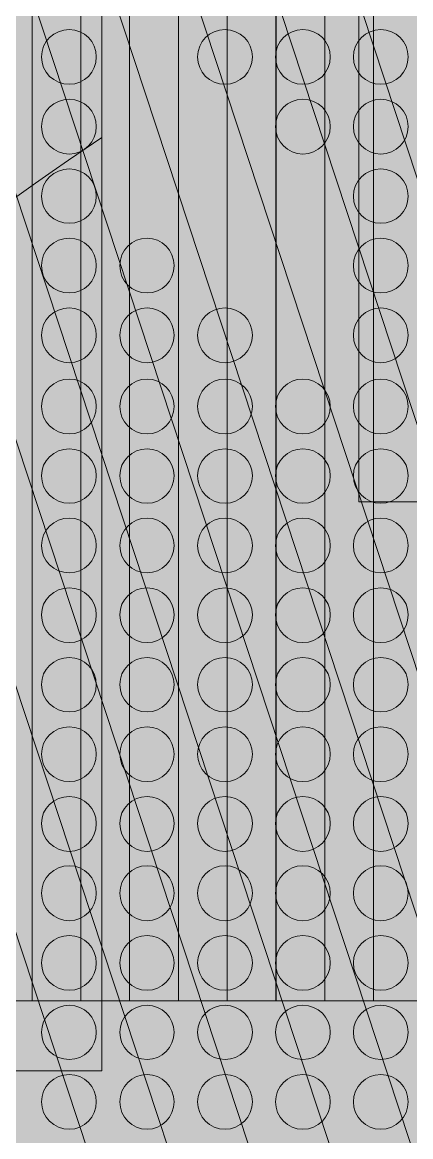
# Model space of a CAD drawing. Header units: inches. Extents: x 243 to 900, y -519 to -86.
# Drawn here: x 617.15 to 629.49, y -314.69 to -279.32 of the extents above; entities that cross this region are included whole.
import ezdxf

# ---------------------------------------------------------------- set-up
doc = ezdxf.new("R2010")
doc.units = ezdxf.units.IN
doc.header["$MEASUREMENT"] = 0
doc.layers.add('Layer 1', color=7, linetype='Continuous')

# ---------------------------------------------------------------- blocks, each defined once
blk = doc.blocks.new('block 3')
at = {"layer": 'Layer 1', "lineweight": 0}
blk.add_open_spline([(898.138, -484.267), (898.138, -494.991), (889.368, -503.763), (878.645, -503.763), (878.645, -503.763), (266.12, -503.763), (266.12, -503.763), (255.397, -503.763), (246.624, -494.991), (246.624, -484.267), (246.624, -484.267), (246.624, -108.507), (246.624, -108.507), (246.624, -97.783), (255.397, -89.011), (266.12, -89.011), (266.12, -89.011), (878.645, -89.011), (878.645, -89.011), (889.368, -89.011), (898.138, -97.783), (898.138, -108.507), (898.138, -108.507), (898.138, -484.267), (898.138, -484.267)], degree=3, knots=[0, 0, 0, 0, 1, 1, 1, 2, 2, 2, 3, 3, 3, 4, 4, 4, 5, 5, 5, 6, 6, 6, 7, 7, 7, 8, 8, 8, 8], dxfattribs=at)
blk = doc.blocks.new('block 2')
at = {"layer": 'Layer 1'}
blk.add_blockref('block 3', (0, 0), dxfattribs=at)
blk = doc.blocks.new('block 212')
at = {"layer": 'Layer 1', "lineweight": 0}
for points in [[(619.502, -280.421), (619.502, -280.91), (619.122, -281.29), (618.646, -281.29), (618.157, -281.29), (617.763, -280.91), (617.763, -280.421), (617.763, -279.948), (618.157, -279.552), (618.646, -279.552), (619.122, -279.552), (619.502, -279.948), (619.502, -280.421)], [(624.462, -280.421), (624.462, -280.91), (624.066, -281.29), (623.59, -281.29), (623.103, -281.29), (622.722, -280.91), (622.722, -280.421), (622.722, -279.948), (623.103, -279.552), (623.59, -279.552), (624.066, -279.552), (624.462, -279.948), (624.462, -280.421)], [(626.932, -280.421), (626.932, -280.91), (626.551, -281.29), (626.062, -281.29), (625.573, -281.29), (625.192, -280.91), (625.192, -280.421), (625.192, -279.948), (625.573, -279.552), (626.062, -279.552), (626.551, -279.552), (626.932, -279.948), (626.932, -280.421)], [(629.406, -280.421), (629.406, -280.91), (629.02, -281.29), (628.536, -281.29), (628.06, -281.29), (627.667, -280.91), (627.667, -280.421), (627.667, -279.948), (628.06, -279.552), (628.536, -279.552), (629.02, -279.552), (629.406, -279.948), (629.406, -280.421)]]:
    blk.add_open_spline(points, degree=3, knots=[0, 0, 0, 0, 1, 1, 1, 2, 2, 2, 3, 3, 3, 4, 4, 4, 4], dxfattribs=at)
blk = doc.blocks.new('block 213')
at = {"layer": 'Layer 1', "lineweight": 0}
for points in [[(619.502, -282.635), (619.502, -283.107), (619.122, -283.505), (618.646, -283.505), (618.157, -283.505), (617.763, -283.107), (617.763, -282.635), (617.763, -282.146), (618.157, -281.765), (618.646, -281.765), (619.122, -281.765), (619.502, -282.146), (619.502, -282.635)], [(626.932, -282.635), (626.932, -283.107), (626.551, -283.505), (626.062, -283.505), (625.573, -283.505), (625.192, -283.107), (625.192, -282.635), (625.192, -282.146), (625.573, -281.765), (626.062, -281.765), (626.551, -281.765), (626.932, -282.146), (626.932, -282.635)], [(629.406, -282.635), (629.406, -283.107), (629.02, -283.505), (628.536, -283.505), (628.06, -283.505), (627.667, -283.107), (627.667, -282.635), (627.667, -282.146), (628.06, -281.765), (628.536, -281.765), (629.02, -281.765), (629.406, -282.146), (629.406, -282.635)]]:
    blk.add_open_spline(points, degree=3, knots=[0, 0, 0, 0, 1, 1, 1, 2, 2, 2, 3, 3, 3, 4, 4, 4, 4], dxfattribs=at)
blk = doc.blocks.new('block 214')
at = {"layer": 'Layer 1', "lineweight": 0}
for points in [[(619.502, -284.846), (619.502, -285.32), (619.122, -285.702), (618.646, -285.702), (618.157, -285.702), (617.763, -285.32), (617.763, -284.846), (617.763, -284.359), (618.157, -283.977), (618.646, -283.977), (619.122, -283.977), (619.502, -284.359), (619.502, -284.846)], [(629.406, -284.846), (629.406, -285.32), (629.02, -285.702), (628.536, -285.702), (628.06, -285.702), (627.667, -285.32), (627.667, -284.846), (627.667, -284.359), (628.06, -283.977), (628.536, -283.977), (629.02, -283.977), (629.406, -284.359), (629.406, -284.846)]]:
    blk.add_open_spline(points, degree=3, knots=[0, 0, 0, 0, 1, 1, 1, 2, 2, 2, 3, 3, 3, 4, 4, 4, 4], dxfattribs=at)
blk = doc.blocks.new('block 215')
at = {"layer": 'Layer 1', "lineweight": 0}
for points in [[(619.502, -287.045), (619.502, -287.533), (619.122, -287.913), (618.646, -287.913), (618.157, -287.913), (617.763, -287.533), (617.763, -287.045), (617.763, -286.556), (618.157, -286.174), (618.646, -286.174), (619.122, -286.174), (619.502, -286.556), (619.502, -287.045)], [(621.974, -287.045), (621.974, -287.533), (621.588, -287.913), (621.118, -287.913), (620.631, -287.913), (620.25, -287.533), (620.25, -287.045), (620.25, -286.556), (620.631, -286.174), (621.118, -286.174), (621.588, -286.174), (621.974, -286.556), (621.974, -287.045)], [(629.406, -287.045), (629.406, -287.533), (629.02, -287.913), (628.536, -287.913), (628.06, -287.913), (627.667, -287.533), (627.667, -287.045), (627.667, -286.556), (628.06, -286.174), (628.536, -286.174), (629.02, -286.174), (629.406, -286.556), (629.406, -287.045)]]:
    blk.add_open_spline(points, degree=3, knots=[0, 0, 0, 0, 1, 1, 1, 2, 2, 2, 3, 3, 3, 4, 4, 4, 4], dxfattribs=at)
blk = doc.blocks.new('block 216')
at = {"layer": 'Layer 1', "lineweight": 0}
for points in [[(619.502, -289.256), (619.502, -289.728), (619.122, -290.128), (618.646, -290.128), (618.157, -290.128), (617.763, -289.728), (617.763, -289.256), (617.763, -288.769), (618.157, -288.387), (618.646, -288.387), (619.122, -288.387), (619.502, -288.769), (619.502, -289.256)], [(621.974, -289.256), (621.974, -289.728), (621.588, -290.128), (621.118, -290.128), (620.631, -290.128), (620.25, -289.728), (620.25, -289.256), (620.25, -288.769), (620.631, -288.387), (621.118, -288.387), (621.588, -288.387), (621.974, -288.769), (621.974, -289.256)], [(624.462, -289.256), (624.462, -289.728), (624.066, -290.128), (623.59, -290.128), (623.103, -290.128), (622.722, -289.728), (622.722, -289.256), (622.722, -288.769), (623.103, -288.387), (623.59, -288.387), (624.066, -288.387), (624.462, -288.769), (624.462, -289.256)], [(629.406, -289.256), (629.406, -289.728), (629.02, -290.128), (628.536, -290.128), (628.06, -290.128), (627.667, -289.728), (627.667, -289.256), (627.667, -288.769), (628.06, -288.387), (628.536, -288.387), (629.02, -288.387), (629.406, -288.769), (629.406, -289.256)]]:
    blk.add_open_spline(points, degree=3, knots=[0, 0, 0, 0, 1, 1, 1, 2, 2, 2, 3, 3, 3, 4, 4, 4, 4], dxfattribs=at)
blk = doc.blocks.new('block 150')
at = {"layer": 'Layer 1'}
for name in ['block 212', 'block 213', 'block 214', 'block 215', 'block 216']:
    blk.add_blockref(name, (0, 0), dxfattribs=at)
blk = doc.blocks.new('block 218')
at = {"layer": 'Layer 1', "lineweight": 0}
for points in [[(619.502, -291.516), (619.502, -291.988), (619.122, -292.385), (618.646, -292.385), (618.157, -292.385), (617.763, -291.988), (617.763, -291.516), (617.763, -291.026), (618.157, -290.646), (618.646, -290.646), (619.122, -290.646), (619.502, -291.026), (619.502, -291.516)], [(621.974, -291.516), (621.974, -291.988), (621.588, -292.385), (621.118, -292.385), (620.631, -292.385), (620.25, -291.988), (620.25, -291.516), (620.25, -291.026), (620.631, -290.646), (621.118, -290.646), (621.588, -290.646), (621.974, -291.026), (621.974, -291.516)], [(624.462, -291.516), (624.462, -291.988), (624.066, -292.385), (623.59, -292.385), (623.103, -292.385), (622.722, -291.988), (622.722, -291.516), (622.722, -291.026), (623.103, -290.646), (623.59, -290.646), (624.066, -290.646), (624.462, -291.026), (624.462, -291.516)], [(626.932, -291.516), (626.932, -291.988), (626.551, -292.385), (626.062, -292.385), (625.573, -292.385), (625.192, -291.988), (625.192, -291.516), (625.192, -291.026), (625.573, -290.646), (626.062, -290.646), (626.551, -290.646), (626.932, -291.026), (626.932, -291.516)], [(629.406, -291.516), (629.406, -291.988), (629.02, -292.385), (628.536, -292.385), (628.06, -292.385), (627.667, -291.988), (627.667, -291.516), (627.667, -291.026), (628.06, -290.646), (628.536, -290.646), (629.02, -290.646), (629.406, -291.026), (629.406, -291.516)]]:
    blk.add_open_spline(points, degree=3, knots=[0, 0, 0, 0, 1, 1, 1, 2, 2, 2, 3, 3, 3, 4, 4, 4, 4], dxfattribs=at)
blk = doc.blocks.new('block 219')
at = {"layer": 'Layer 1', "lineweight": 0}
for points in [[(619.502, -293.711), (619.502, -294.199), (619.122, -294.584), (618.646, -294.584), (618.157, -294.584), (617.763, -294.199), (617.763, -293.711), (617.763, -293.241), (618.157, -292.857), (618.646, -292.857), (619.122, -292.857), (619.502, -293.241), (619.502, -293.711)], [(621.974, -293.711), (621.974, -294.199), (621.588, -294.584), (621.118, -294.584), (620.631, -294.584), (620.25, -294.199), (620.25, -293.711), (620.25, -293.241), (620.631, -292.857), (621.118, -292.857), (621.588, -292.857), (621.974, -293.241), (621.974, -293.711)], [(624.462, -293.711), (624.462, -294.199), (624.066, -294.584), (623.59, -294.584), (623.103, -294.584), (622.722, -294.199), (622.722, -293.711), (622.722, -293.241), (623.103, -292.857), (623.59, -292.857), (624.066, -292.857), (624.462, -293.241), (624.462, -293.711)], [(626.932, -293.711), (626.932, -294.199), (626.551, -294.584), (626.062, -294.584), (625.573, -294.584), (625.192, -294.199), (625.192, -293.711), (625.192, -293.241), (625.573, -292.857), (626.062, -292.857), (626.551, -292.857), (626.932, -293.241), (626.932, -293.711)], [(629.406, -293.711), (629.406, -294.199), (629.02, -294.584), (628.536, -294.584), (628.06, -294.584), (627.667, -294.199), (627.667, -293.711), (627.667, -293.241), (628.06, -292.857), (628.536, -292.857), (629.02, -292.857), (629.406, -293.241), (629.406, -293.711)]]:
    blk.add_open_spline(points, degree=3, knots=[0, 0, 0, 0, 1, 1, 1, 2, 2, 2, 3, 3, 3, 4, 4, 4, 4], dxfattribs=at)
blk = doc.blocks.new('block 220')
at = {"layer": 'Layer 1', "lineweight": 0}
for points in [[(619.502, -295.926), (619.502, -296.412), (619.122, -296.794), (618.646, -296.794), (618.157, -296.794), (617.763, -296.412), (617.763, -295.926), (617.763, -295.452), (618.157, -295.054), (618.646, -295.054), (619.122, -295.054), (619.502, -295.452), (619.502, -295.926)], [(621.974, -295.926), (621.974, -296.412), (621.588, -296.794), (621.118, -296.794), (620.631, -296.794), (620.25, -296.412), (620.25, -295.926), (620.25, -295.452), (620.631, -295.054), (621.118, -295.054), (621.588, -295.054), (621.974, -295.452), (621.974, -295.926)], [(624.462, -295.926), (624.462, -296.412), (624.066, -296.794), (623.59, -296.794), (623.103, -296.794), (622.722, -296.412), (622.722, -295.926), (622.722, -295.452), (623.103, -295.054), (623.59, -295.054), (624.066, -295.054), (624.462, -295.452), (624.462, -295.926)], [(626.932, -295.926), (626.932, -296.412), (626.551, -296.794), (626.062, -296.794), (625.573, -296.794), (625.192, -296.412), (625.192, -295.926), (625.192, -295.452), (625.573, -295.054), (626.062, -295.054), (626.551, -295.054), (626.932, -295.452), (626.932, -295.926)], [(629.406, -295.926), (629.406, -296.412), (629.02, -296.794), (628.536, -296.794), (628.06, -296.794), (627.667, -296.412), (627.667, -295.926), (627.667, -295.452), (628.06, -295.054), (628.536, -295.054), (629.02, -295.054), (629.406, -295.452), (629.406, -295.926)]]:
    blk.add_open_spline(points, degree=3, knots=[0, 0, 0, 0, 1, 1, 1, 2, 2, 2, 3, 3, 3, 4, 4, 4, 4], dxfattribs=at)
blk = doc.blocks.new('block 221')
at = {"layer": 'Layer 1', "lineweight": 0}
for points in [[(619.502, -298.123), (619.502, -298.612), (619.122, -299.008), (618.646, -299.008), (618.157, -299.008), (617.763, -298.612), (617.763, -298.123), (617.763, -297.649), (618.157, -297.27), (618.646, -297.27), (619.122, -297.27), (619.502, -297.649), (619.502, -298.123)], [(621.974, -298.123), (621.974, -298.612), (621.588, -299.008), (621.118, -299.008), (620.631, -299.008), (620.25, -298.612), (620.25, -298.123), (620.25, -297.649), (620.631, -297.27), (621.118, -297.27), (621.588, -297.27), (621.974, -297.649), (621.974, -298.123)], [(624.462, -298.123), (624.462, -298.612), (624.066, -299.008), (623.59, -299.008), (623.103, -299.008), (622.722, -298.612), (622.722, -298.123), (622.722, -297.649), (623.103, -297.27), (623.59, -297.27), (624.066, -297.27), (624.462, -297.649), (624.462, -298.123)], [(626.932, -298.123), (626.932, -298.612), (626.551, -299.008), (626.062, -299.008), (625.573, -299.008), (625.192, -298.612), (625.192, -298.123), (625.192, -297.649), (625.573, -297.27), (626.062, -297.27), (626.551, -297.27), (626.932, -297.649), (626.932, -298.123)], [(629.406, -298.123), (629.406, -298.612), (629.02, -299.008), (628.536, -299.008), (628.06, -299.008), (627.667, -298.612), (627.667, -298.123), (627.667, -297.649), (628.06, -297.27), (628.536, -297.27), (629.02, -297.27), (629.406, -297.649), (629.406, -298.123)]]:
    blk.add_open_spline(points, degree=3, knots=[0, 0, 0, 0, 1, 1, 1, 2, 2, 2, 3, 3, 3, 4, 4, 4, 4], dxfattribs=at)
blk = doc.blocks.new('block 222')
at = {"layer": 'Layer 1', "lineweight": 0}
for points in [[(619.502, -300.334), (619.502, -300.823), (619.122, -301.205), (618.646, -301.205), (618.157, -301.205), (617.763, -300.823), (617.763, -300.334), (617.763, -299.861), (618.157, -299.48), (618.646, -299.48), (619.122, -299.48), (619.502, -299.861), (619.502, -300.334)], [(621.974, -300.334), (621.974, -300.823), (621.588, -301.205), (621.118, -301.205), (620.631, -301.205), (620.25, -300.823), (620.25, -300.334), (620.25, -299.861), (620.631, -299.48), (621.118, -299.48), (621.588, -299.48), (621.974, -299.861), (621.974, -300.334)], [(624.462, -300.334), (624.462, -300.823), (624.066, -301.205), (623.59, -301.205), (623.103, -301.205), (622.722, -300.823), (622.722, -300.334), (622.722, -299.861), (623.103, -299.48), (623.59, -299.48), (624.066, -299.48), (624.462, -299.861), (624.462, -300.334)], [(626.932, -300.334), (626.932, -300.823), (626.551, -301.205), (626.062, -301.205), (625.573, -301.205), (625.192, -300.823), (625.192, -300.334), (625.192, -299.861), (625.573, -299.48), (626.062, -299.48), (626.551, -299.48), (626.932, -299.861), (626.932, -300.334)], [(629.406, -300.334), (629.406, -300.823), (629.02, -301.205), (628.536, -301.205), (628.06, -301.205), (627.667, -300.823), (627.667, -300.334), (627.667, -299.861), (628.06, -299.48), (628.536, -299.48), (629.02, -299.48), (629.406, -299.861), (629.406, -300.334)]]:
    blk.add_open_spline(points, degree=3, knots=[0, 0, 0, 0, 1, 1, 1, 2, 2, 2, 3, 3, 3, 4, 4, 4, 4], dxfattribs=at)
blk = doc.blocks.new('block 223')
at = {"layer": 'Layer 1', "lineweight": 0}
for points in [[(619.502, -302.548), (619.502, -303.02), (619.122, -303.417), (618.646, -303.417), (618.157, -303.417), (617.763, -303.02), (617.763, -302.548), (617.763, -302.073), (618.157, -301.679), (618.646, -301.679), (619.122, -301.679), (619.502, -302.073), (619.502, -302.548)], [(621.974, -302.548), (621.974, -303.02), (621.588, -303.417), (621.118, -303.417), (620.631, -303.417), (620.25, -303.02), (620.25, -302.548), (620.25, -302.073), (620.631, -301.679), (621.118, -301.679), (621.588, -301.679), (621.974, -302.073), (621.974, -302.548)], [(624.462, -302.548), (624.462, -303.02), (624.066, -303.417), (623.59, -303.417), (623.103, -303.417), (622.722, -303.02), (622.722, -302.548), (622.722, -302.073), (623.103, -301.679), (623.59, -301.679), (624.066, -301.679), (624.462, -302.073), (624.462, -302.548)], [(626.932, -302.548), (626.932, -303.02), (626.551, -303.417), (626.062, -303.417), (625.573, -303.417), (625.192, -303.02), (625.192, -302.548), (625.192, -302.073), (625.573, -301.679), (626.062, -301.679), (626.551, -301.679), (626.932, -302.073), (626.932, -302.548)], [(629.406, -302.548), (629.406, -303.02), (629.02, -303.417), (628.536, -303.417), (628.06, -303.417), (627.667, -303.02), (627.667, -302.548), (627.667, -302.073), (628.06, -301.679), (628.536, -301.679), (629.02, -301.679), (629.406, -302.073), (629.406, -302.548)]]:
    blk.add_open_spline(points, degree=3, knots=[0, 0, 0, 0, 1, 1, 1, 2, 2, 2, 3, 3, 3, 4, 4, 4, 4], dxfattribs=at)
blk = doc.blocks.new('block 224')
at = {"layer": 'Layer 1', "lineweight": 0}
for points in [[(619.502, -304.744), (619.502, -305.233), (619.122, -305.63), (618.646, -305.63), (618.157, -305.63), (617.763, -305.233), (617.763, -304.744), (617.763, -304.271), (618.157, -303.89), (618.646, -303.89), (619.122, -303.89), (619.502, -304.271), (619.502, -304.744)], [(621.974, -304.744), (621.974, -305.233), (621.588, -305.63), (621.118, -305.63), (620.631, -305.63), (620.25, -305.233), (620.25, -304.744), (620.25, -304.271), (620.631, -303.89), (621.118, -303.89), (621.588, -303.89), (621.974, -304.271), (621.974, -304.744)], [(624.462, -304.744), (624.462, -305.233), (624.066, -305.63), (623.59, -305.63), (623.103, -305.63), (622.722, -305.233), (622.722, -304.744), (622.722, -304.271), (623.103, -303.89), (623.59, -303.89), (624.066, -303.89), (624.462, -304.271), (624.462, -304.744)], [(626.932, -304.744), (626.932, -305.233), (626.551, -305.63), (626.062, -305.63), (625.573, -305.63), (625.192, -305.233), (625.192, -304.744), (625.192, -304.271), (625.573, -303.89), (626.062, -303.89), (626.551, -303.89), (626.932, -304.271), (626.932, -304.744)], [(629.406, -304.744), (629.406, -305.233), (629.02, -305.63), (628.536, -305.63), (628.06, -305.63), (627.667, -305.233), (627.667, -304.744), (627.667, -304.271), (628.06, -303.89), (628.536, -303.89), (629.02, -303.89), (629.406, -304.271), (629.406, -304.744)]]:
    blk.add_open_spline(points, degree=3, knots=[0, 0, 0, 0, 1, 1, 1, 2, 2, 2, 3, 3, 3, 4, 4, 4, 4], dxfattribs=at)
blk = doc.blocks.new('block 225')
at = {"layer": 'Layer 1', "lineweight": 0}
for points in [[(619.502, -306.956), (619.502, -307.43), (619.122, -307.83), (618.646, -307.83), (618.157, -307.83), (617.763, -307.43), (617.763, -306.956), (617.763, -306.484), (618.157, -306.087), (618.646, -306.087), (619.122, -306.087), (619.502, -306.484), (619.502, -306.956)], [(621.974, -306.956), (621.974, -307.43), (621.588, -307.83), (621.118, -307.83), (620.631, -307.83), (620.25, -307.43), (620.25, -306.956), (620.25, -306.484), (620.631, -306.087), (621.118, -306.087), (621.588, -306.087), (621.974, -306.484), (621.974, -306.956)], [(624.462, -306.956), (624.462, -307.43), (624.066, -307.83), (623.59, -307.83), (623.103, -307.83), (622.722, -307.43), (622.722, -306.956), (622.722, -306.484), (623.103, -306.087), (623.59, -306.087), (624.066, -306.087), (624.462, -306.484), (624.462, -306.956)], [(626.932, -306.956), (626.932, -307.43), (626.551, -307.83), (626.062, -307.83), (625.573, -307.83), (625.192, -307.43), (625.192, -306.956), (625.192, -306.484), (625.573, -306.087), (626.062, -306.087), (626.551, -306.087), (626.932, -306.484), (626.932, -306.956)], [(629.406, -306.956), (629.406, -307.43), (629.02, -307.83), (628.536, -307.83), (628.06, -307.83), (627.667, -307.43), (627.667, -306.956), (627.667, -306.484), (628.06, -306.087), (628.536, -306.087), (629.02, -306.087), (629.406, -306.484), (629.406, -306.956)]]:
    blk.add_open_spline(points, degree=3, knots=[0, 0, 0, 0, 1, 1, 1, 2, 2, 2, 3, 3, 3, 4, 4, 4, 4], dxfattribs=at)
blk = doc.blocks.new('block 226')
at = {"layer": 'Layer 1', "lineweight": 0}
for points in [[(619.502, -309.173), (619.502, -309.643), (619.122, -310.04), (618.646, -310.04), (618.157, -310.04), (617.763, -309.643), (617.763, -309.173), (617.763, -308.695), (618.157, -308.299), (618.646, -308.299), (619.122, -308.299), (619.502, -308.695), (619.502, -309.173)], [(621.974, -309.173), (621.974, -309.643), (621.588, -310.04), (621.118, -310.04), (620.631, -310.04), (620.25, -309.643), (620.25, -309.173), (620.25, -308.695), (620.631, -308.299), (621.118, -308.299), (621.588, -308.299), (621.974, -308.695), (621.974, -309.173)], [(624.462, -309.173), (624.462, -309.643), (624.066, -310.04), (623.59, -310.04), (623.103, -310.04), (622.722, -309.643), (622.722, -309.173), (622.722, -308.695), (623.103, -308.299), (623.59, -308.299), (624.066, -308.299), (624.462, -308.695), (624.462, -309.173)], [(626.932, -309.173), (626.932, -309.643), (626.551, -310.04), (626.062, -310.04), (625.573, -310.04), (625.192, -309.643), (625.192, -309.173), (625.192, -308.695), (625.573, -308.299), (626.062, -308.299), (626.551, -308.299), (626.932, -308.695), (626.932, -309.173)], [(629.406, -309.173), (629.406, -309.643), (629.02, -310.04), (628.536, -310.04), (628.06, -310.04), (627.667, -309.643), (627.667, -309.173), (627.667, -308.695), (628.06, -308.299), (628.536, -308.299), (629.02, -308.299), (629.406, -308.695), (629.406, -309.173)]]:
    blk.add_open_spline(points, degree=3, knots=[0, 0, 0, 0, 1, 1, 1, 2, 2, 2, 3, 3, 3, 4, 4, 4, 4], dxfattribs=at)
blk = doc.blocks.new('block 227')
at = {"layer": 'Layer 1', "lineweight": 0}
for points in [[(619.502, -311.368), (619.502, -311.856), (619.122, -312.235), (618.646, -312.235), (618.157, -312.235), (617.763, -311.856), (617.763, -311.368), (617.763, -310.894), (618.157, -310.514), (618.646, -310.514), (619.122, -310.514), (619.502, -310.894), (619.502, -311.368)], [(621.974, -311.368), (621.974, -311.856), (621.588, -312.235), (621.118, -312.235), (620.631, -312.235), (620.25, -311.856), (620.25, -311.368), (620.25, -310.894), (620.631, -310.514), (621.118, -310.514), (621.588, -310.514), (621.974, -310.894), (621.974, -311.368)], [(624.462, -311.368), (624.462, -311.856), (624.066, -312.235), (623.59, -312.235), (623.103, -312.235), (622.722, -311.856), (622.722, -311.368), (622.722, -310.894), (623.103, -310.514), (623.59, -310.514), (624.066, -310.514), (624.462, -310.894), (624.462, -311.368)], [(626.932, -311.368), (626.932, -311.856), (626.551, -312.235), (626.062, -312.235), (625.573, -312.235), (625.192, -311.856), (625.192, -311.368), (625.192, -310.894), (625.573, -310.514), (626.062, -310.514), (626.551, -310.514), (626.932, -310.894), (626.932, -311.368)], [(629.406, -311.368), (629.406, -311.856), (629.02, -312.235), (628.536, -312.235), (628.06, -312.235), (627.667, -311.856), (627.667, -311.368), (627.667, -310.894), (628.06, -310.514), (628.536, -310.514), (629.02, -310.514), (629.406, -310.894), (629.406, -311.368)]]:
    blk.add_open_spline(points, degree=3, knots=[0, 0, 0, 0, 1, 1, 1, 2, 2, 2, 3, 3, 3, 4, 4, 4, 4], dxfattribs=at)
blk = doc.blocks.new('block 228')
at = {"layer": 'Layer 1', "lineweight": 0}
for points in [[(619.502, -313.579), (619.502, -314.052), (619.122, -314.448), (618.646, -314.448), (618.157, -314.448), (617.763, -314.052), (617.763, -313.579), (617.763, -313.105), (618.157, -312.71), (618.646, -312.71), (619.122, -312.71), (619.502, -313.105), (619.502, -313.579)], [(621.974, -313.579), (621.974, -314.052), (621.588, -314.448), (621.118, -314.448), (620.631, -314.448), (620.25, -314.052), (620.25, -313.579), (620.25, -313.105), (620.631, -312.71), (621.118, -312.71), (621.588, -312.71), (621.974, -313.105), (621.974, -313.579)], [(624.462, -313.579), (624.462, -314.052), (624.066, -314.448), (623.59, -314.448), (623.103, -314.448), (622.722, -314.052), (622.722, -313.579), (622.722, -313.105), (623.103, -312.71), (623.59, -312.71), (624.066, -312.71), (624.462, -313.105), (624.462, -313.579)], [(626.932, -313.579), (626.932, -314.052), (626.551, -314.448), (626.062, -314.448), (625.573, -314.448), (625.192, -314.052), (625.192, -313.579), (625.192, -313.105), (625.573, -312.71), (626.062, -312.71), (626.551, -312.71), (626.932, -313.105), (626.932, -313.579)], [(629.406, -313.579), (629.406, -314.052), (629.02, -314.448), (628.536, -314.448), (628.06, -314.448), (627.667, -314.052), (627.667, -313.579), (627.667, -313.105), (628.06, -312.71), (628.536, -312.71), (629.02, -312.71), (629.406, -313.105), (629.406, -313.579)]]:
    blk.add_open_spline(points, degree=3, knots=[0, 0, 0, 0, 1, 1, 1, 2, 2, 2, 3, 3, 3, 4, 4, 4, 4], dxfattribs=at)
blk = doc.blocks.new('block 217')
at = {"layer": 'Layer 1'}
for name in ['block 218', 'block 219', 'block 220', 'block 221', 'block 222', 'block 223', 'block 224', 'block 225', 'block 226', 'block 227', 'block 228']:
    blk.add_blockref(name, (0, 0), dxfattribs=at)
blk = doc.blocks.new('block 149')
at = {"layer": 'Layer 1'}
for name in ['block 150', 'block 217']:
    blk.add_blockref(name, (0, 0), dxfattribs=at)
blk = doc.blocks.new('block 4')
at = {"layer": 'Layer 1'}
blk.add_blockref('block 149', (0, 0), dxfattribs=at)
blk = doc.blocks.new('block 291')
at = {"layer": 'Layer 1', "true_color": 0x1075bb}
h = blk.add_hatch(color=152, dxfattribs=at)
h.dxf.hatch_style = 2
h.paths.add_polyline_path([(590.848, -205.731), (638.871, -351.157), (636.291, -351.157), (589.585, -209.714), (589.585, -205.731)])
at = {"layer": 'Layer 1', "true_color": 0x0e75bb}
h = blk.add_hatch(color=152, dxfattribs=at)
h.dxf.hatch_style = 2
h.paths.add_polyline_path([(593.429, -205.731), (641.452, -351.157), (638.871, -351.157), (590.848, -205.731)])
h = blk.add_hatch(color=152, dxfattribs=at)
h.dxf.hatch_style = 2
h.paths.add_polyline_path([(596.012, -205.731), (644.035, -351.157), (641.452, -351.157), (593.429, -205.731)])
at = {"layer": 'Layer 1', "true_color": 0x0b77bd}
h = blk.add_hatch(color=152, dxfattribs=at)
h.dxf.hatch_style = 2
h.paths.add_polyline_path([(598.592, -205.731), (646.615, -351.157), (644.035, -351.157), (596.012, -205.731)])
at = {"layer": 'Layer 1', "true_color": 0x1479be}
h = blk.add_hatch(color=152, dxfattribs=at)
h.dxf.hatch_style = 2
h.paths.add_polyline_path([(601.173, -205.731), (649.198, -351.157), (646.615, -351.157), (598.592, -205.731)])
at = {"layer": 'Layer 1', "true_color": 0x1279be}
h = blk.add_hatch(color=152, dxfattribs=at)
h.dxf.hatch_style = 2
h.paths.add_polyline_path([(603.756, -205.731), (651.778, -351.157), (649.198, -351.157), (601.173, -205.731)])
at = {"layer": 'Layer 1', "true_color": 0x1479be}
h = blk.add_hatch(color=152, dxfattribs=at)
h.dxf.hatch_style = 2
h.paths.add_polyline_path([(606.336, -205.731), (654.359, -351.157), (651.778, -351.157), (603.756, -205.731)])
at = {"layer": 'Layer 1', "true_color": 0x1773b9}
h = blk.add_hatch(color=152, dxfattribs=at)
h.dxf.hatch_style = 2
h.paths.add_polyline_path([(589.582, -209.716), (636.291, -351.157), (633.708, -351.157), (589.582, -217.531)])
at = {"layer": 'Layer 1', "true_color": 0x1272b9}
h = blk.add_hatch(color=152, dxfattribs=at)
h.dxf.hatch_style = 2
h.paths.add_polyline_path([(589.582, -217.531), (633.708, -351.156), (631.127, -351.156), (589.582, -225.348)])
at = {"layer": 'Layer 1', "true_color": 0x1171b8}
h = blk.add_hatch(color=152, dxfattribs=at)
h.dxf.hatch_style = 2
h.paths.add_polyline_path([(589.582, -225.348), (631.127, -351.156), (628.547, -351.156), (589.582, -233.164)])
at = {"layer": 'Layer 1', "lineweight": 0}
for points in [[(590.848, -205.731), (638.871, -351.157), (636.291, -351.157), (589.585, -209.714), (589.585, -205.731), (590.848, -205.731)], [(593.429, -205.731), (641.452, -351.157), (638.871, -351.157), (590.848, -205.731), (593.429, -205.731)], [(596.012, -205.731), (644.035, -351.157), (641.452, -351.157), (593.429, -205.731), (596.012, -205.731)], [(598.592, -205.731), (646.615, -351.157), (644.035, -351.157), (596.012, -205.731), (598.592, -205.731)], [(601.173, -205.731), (649.198, -351.157), (646.615, -351.157), (598.592, -205.731), (601.173, -205.731)], [(603.756, -205.731), (651.778, -351.157), (649.198, -351.157), (601.173, -205.731), (603.756, -205.731)], [(606.336, -205.731), (654.359, -351.157), (651.778, -351.157), (603.756, -205.731), (606.336, -205.731)], [(589.582, -209.716), (636.291, -351.157), (633.708, -351.157), (589.582, -217.531), (589.582, -209.716)], [(589.582, -217.531), (633.708, -351.156), (631.127, -351.156), (589.582, -225.348), (589.582, -217.531)], [(589.582, -225.348), (631.127, -351.156), (628.547, -351.156), (589.582, -233.164), (589.582, -225.348)]]:
    blk.add_lwpolyline(points, dxfattribs=at)
blk.add_open_spline([(691.095, -319.02), (691.095, -319.02), (589.582, -319.02), (589.582, -319.02), (589.582, -319.02), (589.582, -351.156), (589.582, -351.156), (589.582, -351.156), (695.458, -351.156), (695.458, -351.156), (717.145, -351.156), (734.722, -333.577), (734.722, -311.891), (734.722, -311.891), (734.722, -302.64), (734.722, -302.64), (734.722, -293.508), (731.599, -285.112), (726.37, -278.443), (731.599, -271.777), (734.722, -263.378), (734.722, -254.249), (734.722, -254.249), (734.722, -244.998), (734.722, -244.998), (734.722, -223.309), (717.145, -205.731), (695.458, -205.731), (695.458, -205.731), (619.679, -205.731), (619.679, -205.731), (619.679, -205.731), (614.577, -205.731), (614.577, -205.731), (614.577, -205.731), (589.582, -205.731), (589.582, -205.731), (589.582, -205.731), (589.582, -312.591), (589.582, -312.591), (589.582, -312.591), (619.679, -312.591), (619.679, -312.591), (619.679, -312.591), (619.679, -237.403), (619.679, -237.403), (619.679, -237.403), (691.095, -237.403), (691.095, -237.403), (697.856, -237.403), (703.336, -242.883), (703.336, -249.642), (703.336, -256.404), (697.856, -261.887), (691.095, -261.887), (691.095, -261.887), (627.844, -261.887), (627.844, -261.887), (627.844, -261.887), (627.844, -294.535), (627.844, -294.535), (627.844, -294.535), (691.095, -294.535), (691.095, -294.535), (697.856, -294.535), (703.336, -300.013), (703.336, -306.776), (703.336, -313.538), (697.856, -319.02), (691.095, -319.02)], degree=3, knots=[0, 0, 0, 0, 1, 1, 1, 2, 2, 2, 3, 3, 3, 4, 4, 4, 5, 5, 5, 6, 6, 6, 7, 7, 7, 8, 8, 8, 9, 9, 9, 10, 10, 10, 11, 11, 11, 12, 12, 12, 13, 13, 13, 14, 14, 14, 15, 15, 15, 16, 16, 16, 17, 17, 17, 18, 18, 18, 19, 19, 19, 20, 20, 20, 21, 21, 21, 22, 22, 22, 23, 23, 23, 23], dxfattribs=at)
blk = doc.blocks.new('block 290')
at = {"layer": 'Layer 1'}
blk.add_blockref('block 291', (0, 0), dxfattribs=at)
blk = doc.blocks.new('block 289')
at = {"layer": 'Layer 1'}
blk.add_blockref('block 290', (0, 0), dxfattribs=at)
blk = doc.blocks.new('block 293')
at = {"layer": 'Layer 1', "true_color": 0x166eb6}
h = blk.add_hatch(color=152, dxfattribs=at)
h.dxf.hatch_style = 2
h.paths.add_polyline_path([(615.915, -205.731), (617.464, -205.731), (617.464, -310.374), (615.915, -310.374)])
at = {"layer": 'Layer 1', "true_color": 0x136fb7}
h = blk.add_hatch(color=152, dxfattribs=at)
h.dxf.hatch_style = 2
h.paths.add_polyline_path([(617.464, -205.731), (619.013, -205.731), (619.013, -310.374), (617.464, -310.374)])
at = {"layer": 'Layer 1', "true_color": 0x1470b7}
h = blk.add_hatch(color=152, dxfattribs=at)
h.dxf.hatch_style = 2
h.paths.add_polyline_path([(619.013, -205.731), (620.563, -205.731), (620.563, -310.374), (619.013, -310.374)])
at = {"layer": 'Layer 1', "true_color": 0x1171b8}
h = blk.add_hatch(color=152, dxfattribs=at)
h.dxf.hatch_style = 2
h.paths.add_polyline_path([(620.563, -205.731), (622.112, -205.731), (622.112, -310.374), (620.563, -310.374)])
at = {"layer": 'Layer 1', "true_color": 0x1272b9}
h = blk.add_hatch(color=152, dxfattribs=at)
h.dxf.hatch_style = 2
h.paths.add_polyline_path([(622.112, -205.731), (623.661, -205.731), (623.661, -310.374), (622.112, -310.374)])
at = {"layer": 'Layer 1', "true_color": 0x1773b9}
h = blk.add_hatch(color=152, dxfattribs=at)
h.dxf.hatch_style = 2
h.paths.add_polyline_path([(623.661, -205.731), (625.211, -205.731), (625.211, -310.374), (623.661, -310.374)])
at = {"layer": 'Layer 1', "true_color": 0x1075bb}
h = blk.add_hatch(color=152, dxfattribs=at)
h.dxf.hatch_style = 2
h.paths.add_polyline_path([(625.208, -205.731), (626.757, -205.731), (626.757, -310.374), (625.208, -310.374)])
at = {"layer": 'Layer 1', "true_color": 0x0e75bb}
h = blk.add_hatch(color=152, dxfattribs=at)
h.dxf.hatch_style = 2
h.paths.add_polyline_path([(626.757, -205.731), (628.306, -205.731), (628.306, -310.374), (626.757, -310.374)])
h = blk.add_hatch(color=152, dxfattribs=at)
h.dxf.hatch_style = 2
h.paths.add_polyline_path([(628.306, -205.731), (629.856, -205.731), (629.856, -310.374), (628.306, -310.374)])
at = {"layer": 'Layer 1', "lineweight": 0}
for points in [[(615.915, -205.731), (617.464, -205.731), (617.464, -310.374), (615.915, -310.374), (615.915, -205.731)], [(617.464, -205.731), (619.013, -205.731), (619.013, -310.374), (617.464, -310.374), (617.464, -205.731)], [(619.013, -205.731), (620.563, -205.731), (620.563, -310.374), (619.013, -310.374), (619.013, -205.731)], [(620.563, -205.731), (622.112, -205.731), (622.112, -310.374), (620.563, -310.374), (620.563, -205.731)], [(622.112, -205.731), (623.661, -205.731), (623.661, -310.374), (622.112, -310.374), (622.112, -205.731)], [(623.661, -205.731), (625.211, -205.731), (625.211, -310.374), (623.661, -310.374), (623.661, -205.731)], [(625.208, -205.731), (626.757, -205.731), (626.757, -310.374), (625.208, -310.374), (625.208, -205.731)], [(626.757, -205.731), (628.306, -205.731), (628.306, -310.374), (626.757, -310.374), (626.757, -205.731)], [(628.306, -205.731), (629.856, -205.731), (629.856, -310.374), (628.306, -310.374), (628.306, -205.731)]]:
    blk.add_lwpolyline(points, dxfattribs=at)
blk.add_open_spline([(619.679, -205.733), (619.679, -205.733), (614.577, -205.733), (614.577, -205.733), (614.577, -205.733), (589.585, -205.733), (589.585, -205.733), (589.585, -205.733), (589.585, -310.374), (589.585, -310.374), (598.246, -299.877), (608.385, -290.641), (619.679, -282.975), (619.679, -282.975), (619.679, -237.403), (619.679, -237.403), (619.679, -237.403), (691.095, -237.403), (691.095, -237.403), (697.853, -237.403), (703.336, -242.88), (703.336, -249.642), (703.336, -253.078), (701.917, -256.179), (699.638, -258.405), (699.688, -258.405), (699.738, -258.401), (699.786, -258.401), (711.517, -258.401), (722.912, -259.826), (733.817, -262.491), (734.388, -259.832), (734.722, -257.081), (734.722, -254.249), (734.722, -254.249), (734.722, -244.998), (734.722, -244.998), (734.722, -223.309), (717.145, -205.733), (695.458, -205.733), (695.458, -205.733), (619.679, -205.733), (619.679, -205.733)], degree=3, knots=[0, 0, 0, 0, 1, 1, 1, 2, 2, 2, 3, 3, 3, 4, 4, 4, 5, 5, 5, 6, 6, 6, 7, 7, 7, 8, 8, 8, 9, 9, 9, 10, 10, 10, 11, 11, 11, 12, 12, 12, 13, 13, 13, 14, 14, 14, 14], dxfattribs=at)
blk = doc.blocks.new('block 283')
at = {"layer": 'Layer 1'}
for name in ['block 289', 'block 293']:
    blk.add_blockref(name, (0, 0), dxfattribs=at)

msp = doc.modelspace()

# ---------------------------------------------------------------- linework, layer by layer
at = {"layer": 'Layer 1', "lineweight": 0}
msp.add_open_spline([(771.889, -89.011), (771.889, -89.011), (266.12, -89.011), (266.12, -89.011), (255.397, -89.011), (246.624, -97.783), (246.624, -108.507), (246.624, -108.507), (246.624, -499.044), (246.624, -499.044), (246.624, -509.767), (255.397, -518.54), (266.12, -518.54), (266.12, -518.54), (371.556, -518.54), (371.556, -518.54), (400.967, -304.591), (562.913, -132.915), (771.889, -89.011)], degree=3, knots=[0, 0, 0, 0, 1, 1, 1, 2, 2, 2, 3, 3, 3, 4, 4, 4, 5, 5, 5, 6, 6, 6, 6], dxfattribs=at)

# ---------------------------------------------------------------- block references
at = {"layer": 'Layer 1'}
for name in ['block 2', 'block 4', 'block 283']:
    msp.add_blockref(name, (0, 0), dxfattribs=at)

doc.saveas('drawing.dxf')
